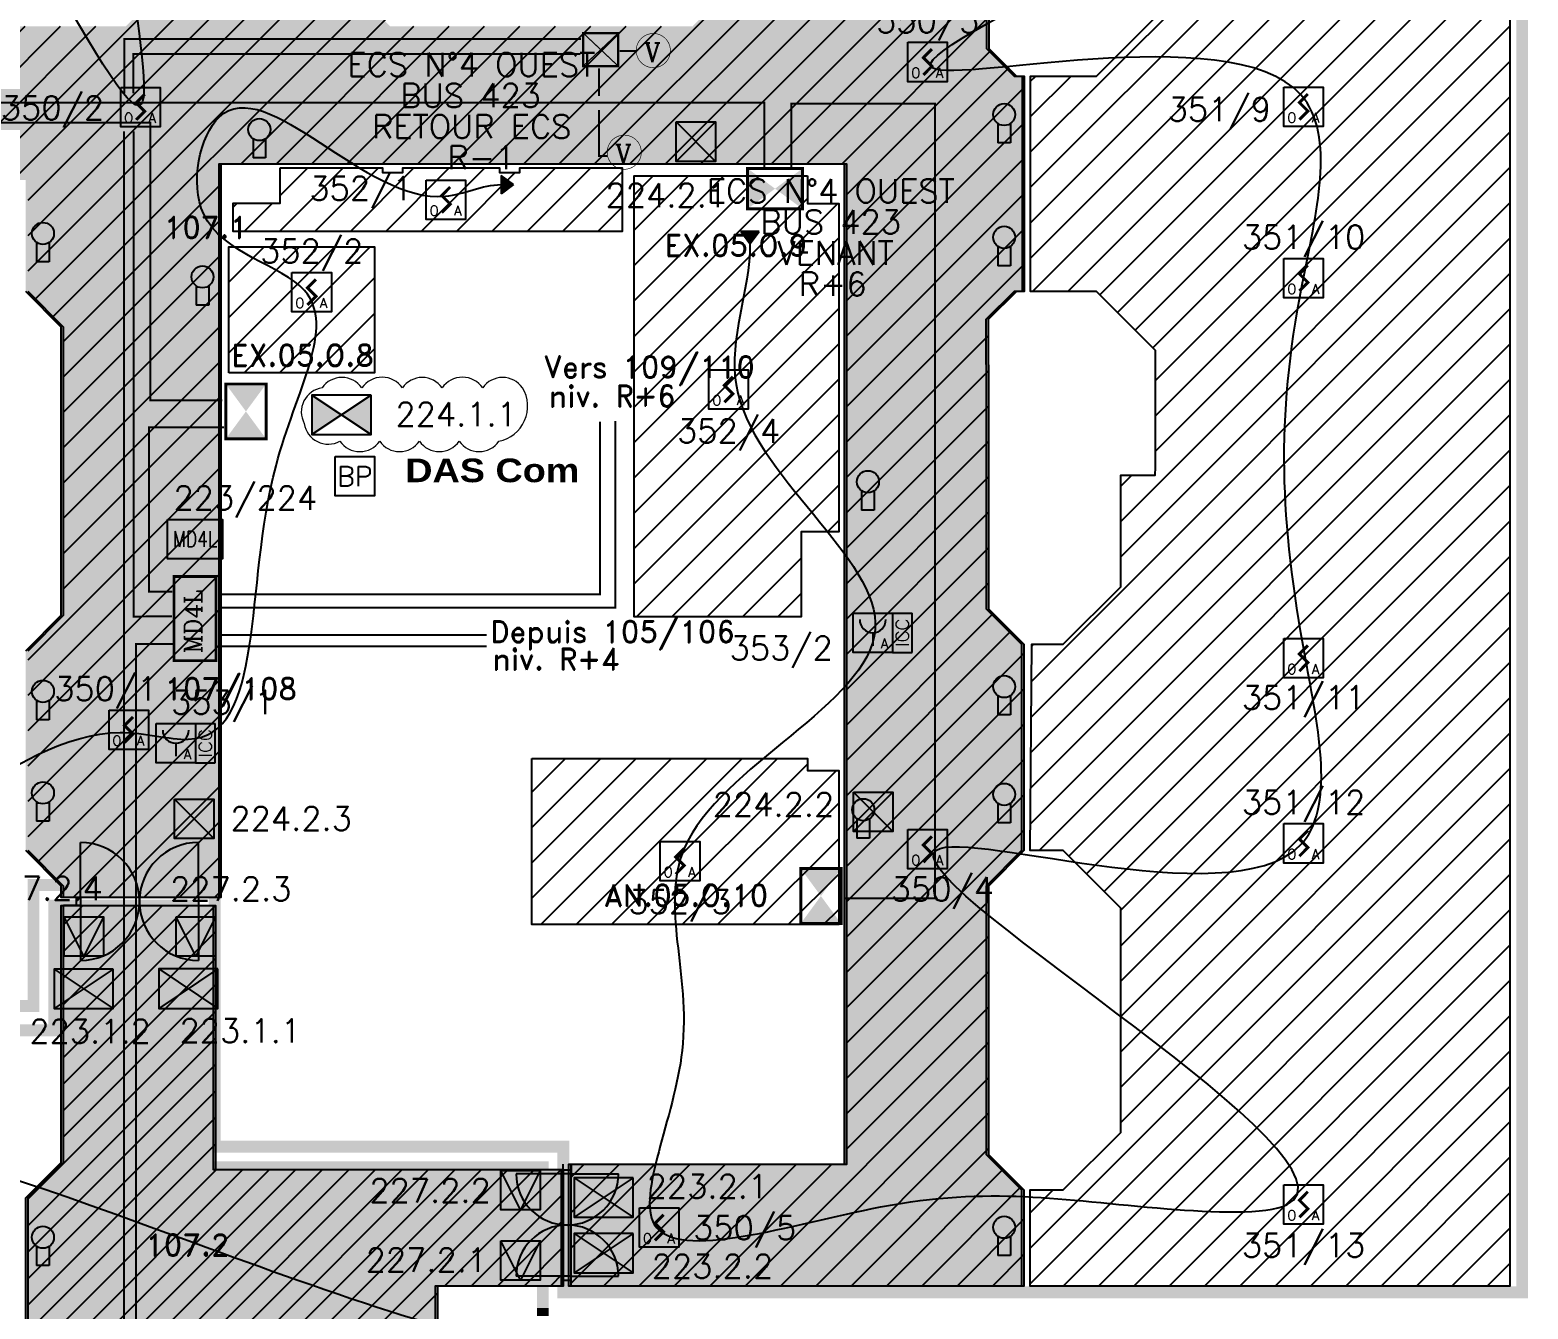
# Model space of a CAD drawing. Header units: millimetres. Extents: x 122.9 to 199.4, y 0.7 to 81.4.
# Drawn here: x 142.69 to 161.72, y 53.14 to 69.39 of the extents above; entities that cross this region are included whole.
import ezdxf
from ezdxf.enums import TextEntityAlignment as Align

# ---------------------------------------------------------------- set-up
doc = ezdxf.new("R2010")
doc.units = ezdxf.units.MM
doc.linetypes.add('CACHE2', pattern=[4.7625, 3.175, -1.5875])
doc.linetypes.add('SLD', pattern=[0])
for name, color, linetype in [('ATEIS MISE EN SECURITE', 7, 'Continuous'), ('ATEIS ZONES MES', 7, 'Continuous'), ('JCC-ADRESSAGE', 6, 'Continuous'), ('JCC-ALARME GENERALE SELECTIVE', 3, 'Continuous'), ('JCC-BOUTON POUSSOIR REARMEMENT CCF', 3, 'Continuous'), ('JCC-CCF', 6, 'Continuous'), ('JCC-COMMUN', 2, 'Continuous'), ('JCC-DECLENCHEUR MANUEL AVEC ISOLATEUR', 5, 'Continuous'), ('JCC-ELEMENT DEPORTE_4 L DAS', 1, 'Continuous'), ('JCC-FILERIE SDI', 6, 'Continuous'), ('JCC-INDICATEUR ACTION', 1, 'Continuous'), ('JCC-LOCAUX', 4, 'Continuous'), ('JCC-OPTIQUE_A', 1, 'Continuous'), ('JCC-UAE-SDI', 7, 'Continuous'), ('JCC-VENTOUSE_PCF', 1, 'Continuous'), ('JCC-ZONING ZDA-ZDM', 5, 'Continuous'), ('PORTES', 8, 'Continuous')]:
    doc.layers.add(name, color=color, linetype=linetype)
doc.layers.add('JCC-MD4L', color=1, linetype='Continuous', lineweight=0)
doc.styles.add('ARIAL', font='')
doc.styles.add('HELVL', font='ROMAND.SHX')
doc.styles.add('LOCAUX', font='romans.shx', dxfattribs={"width": 0.75})
doc.styles.add('ROMANC', font='romanc')
doc.styles.get("Standard").update_dxf_attribs({"font": 'romans.shx'})
doc.styles.add('TEXTE', font='romans.shx')
doc.styles.get('ARIAL').set_extended_font_data('Arial Black')
pattern_1 = [(45, (130.7682, 5.9324), (-0.2245064, 0.2245064), [])]
pattern_2 = [(0, (186.90556, 5.93238), (0.079375, 0.15875), [0, -0.15875])]

# ---------------------------------------------------------------- blocks, each defined once
blk = doc.blocks.new('optique_a')
at = {"layer": 'JCC-OPTIQUE_A', "color": 0}
blk.add_lwpolyline([(-2.5, 2.5), (2.5, 2.5), (2.5, -2.5), (-2.5, -2.5)], close=True, dxfattribs=at)
at = {"layer": 'JCC-OPTIQUE_A', "color": 0, "const_width": 0.385}
blk.add_lwpolyline([(0.54, 1.63), (-0.54, 0.54), (0.54, -0.54), (-0.54, -1.63)], dxfattribs=at)
at = {"layer": 'JCC-ADRESSAGE', "style": 'TEXTE'}
blk.add_attdef('ADRESSE', text='', height=3, dxfattribs=at).set_placement((0, 5), align=Align.MIDDLE)
at = {"layer": 'JCC-LOCAUX', "style": 'LOCAUX', "width": 0.85, "flags": 8}
for p in [(0, 13.75), (0, 11.25), (0, 8.75)]:
    blk.add_attdef('PIECE', text='', height=1.75, dxfattribs=at).set_placement(p, align=Align.MIDDLE)
at = {"layer": 'JCC-OPTIQUE_A', "color": 0}
for s, p in [('O', (-1.5, -2)), ('A', (1.5, -2))]:
    blk.add_text(s, height=1.25, dxfattribs=at).set_placement(p, align=Align.CENTER)
blk = doc.blocks.new('alarme générale selective')
at = {"layer": 'JCC-ALARME GENERALE SELECTIVE', "color": 0}
for p, q in [((2.5, -2.5), (-2.5, 2.5)), ((-2.5, -2.5), (2.5, 2.5))]:
    blk.add_line(p, q, dxfattribs=at)
blk.add_lwpolyline([(-2.5, 2.5), (2.5, 2.5), (2.5, -2.5), (-2.5, -2.5)], close=True, dxfattribs=at)
at = {"layer": 'JCC-ADRESSAGE', "style": 'TEXTE'}
blk.add_attdef('ADRESSE', text='', height=3, dxfattribs=at).set_placement((0, 5), align=Align.MIDDLE)
at = {"layer": 'JCC-LOCAUX', "style": 'LOCAUX', "width": 0.85, "flags": 8}
for p in [(0, 13.75), (0, 11.25), (0, 8.75)]:
    blk.add_attdef('PIECE', text='', height=1.75, dxfattribs=at).set_placement(p, align=Align.MIDDLE)
blk = doc.blocks.new('clapet coupe feu_Réarm élect')
at = {"layer": 'JCC-CCF'}
h = blk.add_hatch(color=0, dxfattribs=at)
h.paths.add_polyline_path([(-3.76, 2.5), (-3.76, -2.5), (0, 0)])
h.paths.add_polyline_path([(3.76, 2.5), (0, 0), (3.76, -2.5)])
at = {"layer": 'JCC-CCF', "color": 0}
for p, q in [((3.76, 2.5), (-3.76, -2.5)), ((-3.76, 2.5), (3.76, -2.5))]:
    blk.add_line(p, q, dxfattribs=at)
blk.add_lwpolyline([(3.76, 2.5), (-3.76, 2.5), (-3.76, -2.5), (3.76, -2.5)], close=True, dxfattribs=at)
at = {"layer": 'JCC-ADRESSAGE', "style": 'TEXTE'}
blk.add_attdef('ADRESSE', text='', height=3, dxfattribs=at).set_placement((0, 5), align=Align.MIDDLE)
at = {"layer": 'JCC-LOCAUX', "style": 'LOCAUX', "width": 0.85, "flags": 8}
for p in [(0, 13.75), (0, 11.25), (0, 8.75)]:
    blk.add_attdef('PIECE', text='', height=1.75, dxfattribs=at).set_placement(p, align=Align.MIDDLE)
blk = doc.blocks.new('ventouse PCF')
at = {"layer": 'JCC-VENTOUSE_PCF'}
blk.add_hatch(color=0, dxfattribs=at).paths.add_polyline_path([(0, -2.5), (2.5, 2.5), (-2.5, 2.5)])
at = {"layer": 'JCC-VENTOUSE_PCF', "color": 0}
for p, q in [((0, -2.5), (-2.5, 2.5)), ((2.5, 2.5), (0, -2.5))]:
    blk.add_line(p, q, dxfattribs=at)
blk.add_lwpolyline([(-2.5, 2.5), (2.5, 2.5), (2.5, -2.5), (-2.5, -2.5)], close=True, dxfattribs=at)
at = {"layer": 'JCC-ADRESSAGE', "style": 'TEXTE'}
blk.add_attdef('ADRESSE', text='', height=3, dxfattribs=at).set_placement((0, 5), align=Align.MIDDLE)
at = {"layer": 'JCC-LOCAUX', "style": 'LOCAUX', "width": 0.85, "flags": 8}
for p in [(0, 13.75), (0, 11.25), (0, 8.75)]:
    blk.add_attdef('PIECE', text='', height=1.75, dxfattribs=at).set_placement(p, align=Align.MIDDLE)
blk = doc.blocks.new('déclencheur manuel avec isolateur')
at = {"layer": 'JCC-DECLENCHEUR MANUEL AVEC ISOLATEUR', "color": 0}
for p, q in [((2.5, 2.5), (5.02, 2.5)), ((5.02, -2.5), (5.02, 2.5)), ((0, 0), (0, -1.66)), ((2.5, -2.5), (5.02, -2.5))]:
    blk.add_line(p, q, dxfattribs=at)
blk.add_lwpolyline([(-2.5, 2.5), (2.5, 2.5), (2.5, -2.5), (-2.5, -2.5)], close=True, dxfattribs=at)
blk.add_arc((0, 1.66), 1.66, 180, 0, dxfattribs=at)
at = {"layer": 'JCC-ADRESSAGE', "style": 'TEXTE'}
blk.add_attdef('ADRESSE', text='', height=3, dxfattribs=at).set_placement((0, 5), align=Align.MIDDLE)
at = {"layer": 'JCC-DECLENCHEUR MANUEL AVEC ISOLATEUR', "color": 0}
blk.add_text('ICC', height=1.668, rotation=90, dxfattribs=at).set_placement((3.76, 0), align=Align.MIDDLE_CENTER)
blk.add_text('A', height=1.25, dxfattribs=at).set_placement((1.5, -2), align=Align.CENTER)
at = {"layer": 'JCC-LOCAUX', "style": 'LOCAUX', "width": 0.85, "flags": 8}
for p in [(0, 13.75), (0, 11.25), (0, 8.75)]:
    blk.add_attdef('PIECE', text='', height=1.75, dxfattribs=at).set_placement(p, align=Align.MIDDLE)
blk = doc.blocks.new('indicateur action')
at = {"layer": 'JCC-INDICATEUR ACTION'}
blk.add_hatch(color=0, dxfattribs=at).paths.add_polyline_path([(0.8, -0.05, -0.315344), (-0.8, -0.05), (-0.8, -2.5), (0.8, -2.5)])
at = {"layer": 'JCC-INDICATEUR ACTION', "color": 0}
for p, q in [((-0.8, -0.05), (-0.8, -2.5)), ((0.8, -0.05), (0.8, -2.5)), ((0.8, -2.5), (-0.8, -2.5))]:
    blk.add_line(p, q, dxfattribs=at)
blk.add_circle((0, 1.1), 1.4, dxfattribs=at)
at = {"layer": 'JCC-ADRESSAGE', "style": 'TEXTE'}
blk.add_attdef('ADRESSE', text='', height=3, dxfattribs=at).set_placement((0, 5), align=Align.MIDDLE)
at = {"layer": 'JCC-LOCAUX', "lineweight": 0, "style": 'LOCAUX', "width": 0.75, "flags": 8}
for p in [(0, 13.75), (0, 11.25), (0, 8.75)]:
    blk.add_attdef('PIECE', text='', height=1.75, dxfattribs=at).set_placement(p, align=Align.MIDDLE)
blk = doc.blocks.new('MD4L')
at = {"layer": 'JCC-ELEMENT DEPORTE_4 L DAS', "color": 0}
blk.add_lwpolyline([(-3.5, 2.5), (3.5, 2.5), (3.5, -2.5), (-3.5, -2.5)], close=True, dxfattribs=at)
at = {"layer": 'JCC-ADRESSAGE', "style": 'TEXTE'}
blk.add_attdef('ADRESSE', text='', height=3, dxfattribs=at).set_placement((0, 5), align=Align.MIDDLE)
at = {"layer": 'JCC-ELEMENT DEPORTE_4 L DAS', "color": 0, "width": 0.8}
blk.add_text('MD4L', height=2, dxfattribs=at).set_placement((0, 0), align=Align.MIDDLE_CENTER)
blk = doc.blocks.new('commun')
at = {"layer": 'JCC-COMMUN', "color": 0}
blk.add_lwpolyline([(-2.5, 2.5), (2.5, 2.5), (2.5, -2.5), (-2.5, -2.5)], close=True, dxfattribs=at)
at = {"layer": 'JCC-ADRESSAGE', "style": 'TEXTE'}
blk.add_attdef('ADRESSE', text='', height=3, dxfattribs=at).set_placement((0, 5), align=Align.MIDDLE)
at = {"layer": 'JCC-COMMUN', "color": 0, "style": 'TEXTE'}
blk.add_attdef('GENRE', text='', height=2.5, dxfattribs=at).set_placement((0, 0), align=Align.MIDDLE)
at = {"layer": 'JCC-LOCAUX', "style": 'LOCAUX', "width": 0.85, "flags": 8}
for p in [(0, 13.75), (0, 11.25), (0, 8.75)]:
    blk.add_attdef('PIECE', text='', height=1.75, dxfattribs=at).set_placement(p, align=Align.MIDDLE)
blk = doc.blocks.new("VOLETS D'EXTRACTION DE DESENFUMAGE")
at = {"color": 1, "linetype": 'SLD', "const_width": 0.373}
blk.add_lwpolyline([(0, 5.12), (0, 0), (6.97, 0), (6.97, 5.12)], close=True, dxfattribs=at)
at = {"color": 1, "linetype": 'SLD'}
blk.add_solid([(0, 5.12), (0, 0), (6.97, 0), (6.97, 5.12)], dxfattribs=at)
blk = doc.blocks.new("VOLETS D'AMENEE D'AIR DESENFUMAGE")
at = {"color": 3, "linetype": 'SLD', "const_width": 0.373}
blk.add_lwpolyline([(0, 5.12), (0, 0), (6.97, 0), (6.97, 5.12)], close=True, dxfattribs=at)
at = {"color": 3, "linetype": 'SLD'}
blk.add_solid([(0, 5.12), (0, 0), (6.97, 0), (6.97, 5.12)], dxfattribs=at)
blk = doc.blocks.new('A$C20DD5AA8')
at = {"color": 4, "linetype": 'Continuous', "const_width": 0.364}
blk.add_lwpolyline([(0.18, 5.52), (0.18, 0.18), (10.88, 0.18), (10.88, 5.52)], close=True, dxfattribs=at)
at = {"linetype": 'Continuous', "style": 'ROMANC'}
blk.add_text('MD4L', height=2.183, dxfattribs=at).set_placement((1.13, 2))
blk = doc.blocks.new('VENTOUSE ELECTROMANETIQUE A RUPTURE')
at = {"color": 4, "linetype": 'Continuous', "const_width": 0.00535}
blk.add_lwpolyline([(-0.142, 0, 1), (0.142, 0, 1)], format="xyb", close=True, dxfattribs=at)
at = {"color": 1, "linetype": 'SLD', "style": 'ROMANC'}
blk.add_text('V', height=0.16, dxfattribs=at).set_placement((-0.077, -0.096))
blk = doc.blocks.new('BOITE DE RACCORDEMENT PCF')
at = {"color": 3, "linetype": 'Continuous', "const_width": 0.02}
blk.add_lwpolyline([(0, 0.275), (0, 0), (0.292, 0), (0.292, 0.275)], close=True, dxfattribs=at)
at = {"color": 3, "linetype": 'Continuous', "const_width": 0.01}
for points in [[(0.292, 0), (0, 0.275)], [(0.292, 0.275), (0, 0)]]:
    blk.add_lwpolyline(points, dxfattribs=at)

msp = doc.modelspace()

# ---------------------------------------------------------------- hatches: boundary and pattern name
at = {"layer": 'ATEIS ZONES MES'}
h = msp.add_hatch(dxfattribs=at)
h.set_pattern_fill('DOTS', color=5, scale=0.1, style=0)
h.set_pattern_definition(pattern_2)
edge = h.paths.add_edge_path()
edge.add_line((155.276, 72.416), (155.276, 71.082))
edge.add_line((155.276, 71.082), (155.245, 71.082))
edge.add_line((155.245, 71.082), (154.845, 70.682))
edge.add_line((154.845, 70.682), (154.845, 70.213))
edge.add_line((154.845, 70.213), (154.845, 69.152))
edge.add_line((154.845, 69.152), (155.197, 68.8))
edge.add_line((155.197, 68.8), (155.295, 68.8))
edge.add_line((155.295, 68.8), (155.295, 66.065))
edge.add_line((155.295, 66.065), (155.197, 66.065))
edge.add_line((155.197, 66.065), (154.834, 65.707))
edge.add_line((154.834, 65.707), (154.839, 64.563))
edge.add_line((154.839, 64.563), (154.839, 62.033))
edge.add_line((154.839, 62.033), (155.289, 61.583))
edge.add_line((155.289, 61.583), (155.289, 58.963))
edge.add_line((155.289, 58.963), (154.839, 58.513))
edge.add_line((154.839, 58.513), (154.839, 55.102))
edge.add_line((154.839, 55.102), (155.289, 54.652))
edge.add_line((155.289, 54.652), (155.289, 53.432))
edge.add_line((155.289, 53.432), (149.539, 53.432))
edge.add_line((149.539, 53.432), (149.539, 54.982))
edge.add_line((149.539, 54.982), (153.039, 54.982))
edge.add_line((153.039, 54.982), (153.04, 57.7))
edge.add_line((153.04, 57.7), (153.039, 60.395))
edge.add_line((153.039, 60.395), (153.04, 67.682))
edge.add_line((153.04, 67.682), (145.09, 67.682))
edge.add_line((145.09, 67.682), (145.09, 60.582))
edge.add_line((145.09, 60.582), (145.09, 58.367))
edge.add_line((145.09, 58.367), (144.804, 58.367))
edge.add_line((144.804, 58.367), (143.172, 58.367))
edge.add_line((143.172, 58.367), (143.14, 58.367))
edge.add_line((143.14, 58.367), (143.09, 58.367))
edge.add_line((143.09, 58.367), (143.09, 58.513))
edge.add_line((143.09, 58.513), (142.64, 58.962))
edge.add_line((142.64, 58.962), (142.64, 61.502))
edge.add_line((142.64, 61.502), (143.09, 61.952))
edge.add_line((143.09, 61.952), (143.09, 65.613))
edge.add_line((143.09, 65.613), (142.64, 66.063))
edge.add_line((142.64, 66.063), (142.64, 67.482))
edge.add_line((142.64, 67.482), (139.24, 67.482))
edge.add_line((139.24, 67.482), (139.24, 67.532))
edge.add_line((139.24, 67.532), (139.09, 67.532))
edge.add_line((139.09, 67.532), (139.09, 69.182))
edge.add_line((139.09, 69.182), (139.24, 69.182))
edge.add_line((139.24, 69.182), (139.24, 69.432))
edge.add_line((139.24, 69.432), (140.341, 69.432))
edge.add_line((140.341, 69.432), (140.606, 69.698))
edge.add_line((140.606, 69.698), (140.606, 69.869))
edge.add_line((140.606, 69.869), (141.94, 69.869))
edge.add_line((141.94, 69.869), (141.94, 69.832))
edge.add_line((141.94, 69.832), (142.34, 69.432))
edge.add_line((142.34, 69.432), (143.911, 69.432))
edge.add_line((143.911, 69.432), (144.176, 69.698))
edge.add_line((144.176, 69.698), (144.176, 69.868))
edge.add_line((144.176, 69.868), (147.003, 69.868))
edge.add_line((147.003, 69.868), (147.003, 69.698))
edge.add_line((147.003, 69.698), (147.268, 69.432))
edge.add_line((147.268, 69.432), (151.111, 69.432))
edge.add_line((151.111, 69.432), (151.376, 69.698))
edge.add_line((151.376, 69.698), (151.376, 69.868))
edge.add_line((151.376, 69.868), (152.89, 69.868))
edge.add_line((152.89, 69.868), (152.89, 73.782))
edge.add_line((152.89, 73.782), (152.94, 73.782))
edge.add_line((152.94, 73.782), (152.94, 73.932))
edge.add_line((152.94, 73.932), (154.59, 73.932))
edge.add_line((154.59, 73.932), (154.59, 73.782))
edge.add_line((154.59, 73.782), (154.84, 73.782))
edge.add_line((154.84, 73.782), (154.84, 72.681))
edge.add_line((154.84, 72.681), (155.105, 72.416))
edge.add_line((155.105, 72.416), (155.276, 72.416))
h = msp.add_hatch(dxfattribs=at)
h.set_pattern_fill('DOTS', color=5, scale=0.1, style=0)
h.set_pattern_definition(pattern_2)
h.paths.add_polyline_path([(145.84, 48.317), (145.84, 31.483), (147.84, 31.483), (147.84, 32.702), (147.39, 33.152), (147.39, 36.913), (147.84, 37.363), (147.84, 39.903), (147.39, 40.352), (147.39, 44.113), (147.84, 44.563), (147.84, 47.103), (147.39, 47.553), (147.39, 51.313), (147.84, 51.763), (147.84, 53.432), (149.44, 53.432), (149.44, 54.912), (145.02, 54.912), (145.02, 58.267), (143.09, 58.267), (143.09, 55.002), (142.64, 54.552), (142.64, 52.932), (137.91, 52.932), (137.91, 53.057), (136.115, 53.057), (136.115, 51.713), (136.565, 51.263), (136.565, 47.552), (136.115, 47.103), (136.115, 44.563), (136.565, 44.113), (136.565, 40.353), (136.115, 39.903), (136.115, 37.363), (136.565, 36.913), (136.565, 33.153), (136.115, 32.703), (136.115, 31.483), (136.4, 31.483), (136.4, 30.863), (138.14, 30.863), (138.14, 31.732), (139.239, 31.732), (139.239, 33.333), (138.14, 33.333), (138.14, 51.052), (139.3, 51.052), (139.3, 50.452), (138.24, 50.452), (138.24, 48.317)])
at = {"layer": 'JCC-FILERIE SDI'}
for points in [[(148.677, 67.539), (148.677, 67.303), (148.833, 67.421)], [(151.957, 66.826), (151.721, 66.826), (151.839, 66.67)]]:
    msp.add_hatch(color=4, dxfattribs=at).paths.add_polyline_path(points)
at = {"layer": 'JCC-ZONING ZDA-ZDM'}
h = msp.add_hatch(dxfattribs=at)
h.set_pattern_fill('ANSI31', color=256, scale=0.1, style=0)
h.set_pattern_definition(pattern_1)
edge = h.paths.add_edge_path()
edge.add_line((155.384, 71.082), (155.384, 72.416))
edge.add_line((155.384, 72.416), (156.834, 72.416))
edge.add_line((156.834, 72.416), (156.888, 72.416))
edge.add_line((156.888, 72.416), (157.616, 73.143))
edge.add_line((157.616, 73.143), (157.637, 73.165))
edge.add_line((157.637, 73.165), (157.637, 74.532))
edge.add_line((157.637, 74.532), (161.493, 74.532))
edge.add_line((161.493, 74.532), (161.493, 53.432))
edge.add_line((161.493, 53.432), (155.398, 53.432))
edge.add_line((155.398, 53.432), (155.398, 54.652))
edge.add_line((155.398, 54.652), (155.818, 54.652))
edge.add_line((155.818, 54.652), (156.548, 55.382))
edge.add_line((156.548, 55.382), (156.548, 58.233))
edge.add_line((156.548, 58.233), (155.818, 58.963))
edge.add_line((155.818, 58.963), (155.398, 58.963))
edge.add_line((155.398, 58.963), (155.418, 61.583))
edge.add_line((155.418, 61.583), (155.818, 61.583))
edge.add_line((155.818, 61.583), (156.548, 62.313))
edge.add_line((156.548, 62.313), (156.548, 63.733))
edge.add_line((156.548, 63.733), (156.988, 63.733))
edge.add_line((156.988, 63.733), (156.991, 63.833))
edge.add_line((156.991, 63.833), (156.991, 65.316))
edge.add_line((156.991, 65.316), (156.242, 66.065))
edge.add_line((156.242, 66.065), (155.404, 66.065))
edge.add_line((155.404, 66.065), (155.404, 68.8))
edge.add_line((155.404, 68.8), (156.242, 68.8))
edge.add_line((156.242, 68.8), (156.991, 69.549))
edge.add_line((156.991, 69.549), (156.991, 70.982))
edge.add_line((156.991, 70.982), (156.991, 71.082))
edge.add_line((156.991, 71.082), (155.392, 71.082))
h = msp.add_hatch(dxfattribs=at)
h.set_pattern_fill('ANSI31', color=6, scale=0.1, style=0)
h.set_pattern_definition(pattern_1)
edge = h.paths.add_edge_path()
edge.add_line((155.304, 72.416), (155.304, 71.082))
edge.add_line((155.304, 71.082), (155.274, 71.082))
edge.add_line((155.274, 71.082), (154.874, 70.682))
edge.add_line((154.874, 70.682), (154.874, 70.213))
edge.add_line((154.874, 70.213), (154.874, 69.152))
edge.add_line((154.874, 69.152), (155.226, 68.8))
edge.add_line((155.226, 68.8), (155.324, 68.8))
edge.add_line((155.324, 68.8), (155.324, 66.065))
edge.add_line((155.324, 66.065), (155.226, 66.065))
edge.add_line((155.226, 66.065), (154.863, 65.707))
edge.add_line((154.863, 65.707), (154.868, 64.563))
edge.add_line((154.868, 64.563), (154.868, 62.033))
edge.add_line((154.868, 62.033), (155.318, 61.583))
edge.add_line((155.318, 61.583), (155.318, 58.963))
edge.add_line((155.318, 58.963), (154.868, 58.513))
edge.add_line((154.868, 58.513), (154.868, 55.102))
edge.add_line((154.868, 55.102), (155.318, 54.652))
edge.add_line((155.318, 54.652), (155.318, 53.432))
edge.add_line((155.318, 53.432), (149.568, 53.432))
edge.add_line((149.568, 53.432), (149.568, 54.982))
edge.add_line((149.568, 54.982), (153.068, 54.982))
edge.add_line((153.068, 54.982), (153.068, 57.7))
edge.add_line((153.068, 57.7), (153.068, 60.395))
edge.add_line((153.068, 60.395), (153.068, 67.682))
edge.add_line((153.068, 67.682), (145.118, 67.682))
edge.add_line((145.118, 67.682), (145.118, 60.582))
edge.add_line((145.118, 60.582), (145.118, 58.367))
edge.add_line((145.118, 58.367), (144.833, 58.367))
edge.add_line((144.833, 58.367), (143.201, 58.367))
edge.add_line((143.201, 58.367), (143.168, 58.367))
edge.add_line((143.168, 58.367), (143.118, 58.367))
edge.add_line((143.118, 58.367), (143.118, 58.513))
edge.add_line((143.118, 58.513), (142.668, 58.962))
edge.add_line((142.668, 58.962), (142.669, 61.502))
edge.add_line((142.669, 61.502), (143.118, 61.952))
edge.add_line((143.118, 61.952), (143.118, 65.613))
edge.add_line((143.118, 65.613), (142.668, 66.063))
edge.add_line((142.668, 66.063), (142.668, 67.482))
edge.add_line((142.668, 67.482), (139.268, 67.482))
edge.add_line((139.268, 67.482), (139.268, 67.532))
edge.add_line((139.268, 67.532), (139.118, 67.532))
edge.add_line((139.118, 67.532), (139.118, 69.182))
edge.add_line((139.118, 69.182), (139.268, 69.182))
edge.add_line((139.268, 69.182), (139.268, 69.432))
edge.add_line((139.268, 69.432), (140.369, 69.432))
edge.add_line((140.369, 69.432), (140.635, 69.698))
edge.add_line((140.635, 69.698), (140.635, 69.869))
edge.add_line((140.635, 69.869), (141.968, 69.869))
edge.add_line((141.968, 69.869), (141.968, 69.832))
edge.add_line((141.968, 69.832), (142.368, 69.432))
edge.add_line((142.368, 69.432), (143.94, 69.432))
edge.add_line((143.94, 69.432), (144.205, 69.698))
edge.add_line((144.205, 69.698), (144.205, 69.868))
edge.add_line((144.205, 69.868), (147.032, 69.868))
edge.add_line((147.032, 69.868), (147.032, 69.698))
edge.add_line((147.032, 69.698), (147.297, 69.432))
edge.add_line((147.297, 69.432), (151.139, 69.432))
edge.add_line((151.139, 69.432), (151.405, 69.698))
edge.add_line((151.405, 69.698), (151.405, 69.868))
edge.add_line((151.405, 69.868), (152.918, 69.868))
edge.add_line((152.918, 69.868), (152.918, 73.782))
edge.add_line((152.918, 73.782), (152.968, 73.782))
edge.add_line((152.968, 73.782), (152.968, 73.932))
edge.add_line((152.968, 73.932), (154.618, 73.932))
edge.add_line((154.618, 73.932), (154.618, 73.782))
edge.add_line((154.618, 73.782), (154.868, 73.782))
edge.add_line((154.868, 73.782), (154.868, 72.681))
edge.add_line((154.868, 72.681), (155.134, 72.416))
edge.add_line((155.134, 72.416), (155.304, 72.416))
h = msp.add_hatch(dxfattribs=at)
h.set_pattern_fill('ANSI31', color=1, scale=0.1, style=0)
h.set_pattern_definition(pattern_1)
h.paths.add_polyline_path([(145.868, 67.632), (145.868, 67.182), (145.268, 67.182), (145.268, 66.832), (150.218, 66.832), (150.218, 67.632), (148.911, 67.632), (148.911, 67.572), (148.663, 67.571), (148.663, 67.632), (147.423, 67.632), (147.423, 67.571), (147.175, 67.571), (147.175, 67.632)])
h = msp.add_hatch(dxfattribs=at)
h.set_pattern_fill('ANSI31', color=1, scale=0.1, style=0)
h.set_pattern_definition(pattern_1)
h.paths.add_polyline_path([(152.568, 67.532), (152.568, 67.182), (152.968, 67.182), (152.968, 63.012), (152.489, 63.012), (152.488, 61.932), (150.368, 61.932), (150.368, 67.532)])
h = msp.add_hatch(dxfattribs=at)
h.set_pattern_fill('ANSI31', color=1, scale=0.1, style=0)
h.set_pattern_definition([(45, (130.7681, 5.9324), (-0.2245064, 0.2245064), [])])
edge = h.paths.add_edge_path()
edge.add_line((145.218, 65.032), (145.218, 66.632))
edge.add_line((145.218, 66.632), (147.068, 66.632))
edge.add_line((147.068, 66.632), (147.068, 65.032))
edge.add_line((147.068, 65.032), (145.218, 65.032))
h = msp.add_hatch(dxfattribs=at)
h.set_pattern_fill('ANSI31', color=1, scale=0.1, style=0)
h.set_pattern_definition(pattern_1)
h.paths.add_polyline_path([(149.068, 60.132), (152.568, 60.132), (152.568, 59.982), (152.968, 59.982), (152.968, 58.022), (149.068, 58.022)])
h = msp.add_hatch(dxfattribs=at)
h.set_pattern_fill('ANSI31', color=56, scale=0.075, style=0)
h.set_pattern_definition([(45, (130.76821, 5.93238), (-0.1683798, 0.1683798), [])])
h.paths.add_polyline_path([(145.868, 48.317), (145.868, 31.483), (147.868, 31.483), (147.868, 32.702), (147.418, 33.152), (147.418, 36.913), (147.868, 37.363), (147.868, 39.903), (147.418, 40.352), (147.418, 44.113), (147.868, 44.563), (147.868, 47.103), (147.418, 47.553), (147.418, 51.313), (147.868, 51.763), (147.868, 53.432), (149.468, 53.432), (149.468, 54.912), (145.048, 54.912), (145.048, 58.267), (143.118, 58.267), (143.118, 55.002), (142.668, 54.552), (142.668, 52.932), (137.938, 52.932), (137.938, 53.057), (136.143, 53.057), (136.143, 51.713), (136.593, 51.263), (136.593, 47.552), (136.143, 47.103), (136.143, 44.563), (136.593, 44.113), (136.593, 40.353), (136.143, 39.903), (136.143, 37.363), (136.593, 36.913), (136.593, 33.153), (136.143, 32.703), (136.143, 31.483), (136.428, 31.483), (136.428, 30.863), (138.168, 30.863), (138.168, 31.732), (139.268, 31.732), (139.268, 33.333), (138.168, 33.333), (138.168, 51.052), (139.328, 51.052), (139.328, 50.452), (138.268, 50.452), (138.268, 48.317)])

# ---------------------------------------------------------------- linework, layer by layer
at = {"layer": 'ATEIS MISE EN SECURITE', "color": 6, "const_width": 0.025}
for points in [[(143.891, 68.579), (143.891, 69.27), (149.692, 69.27)], [(144.005, 68.579), (144.005, 69.081), (149.683, 69.081)], [(150.184, 69.12), (150.395, 69.12)], [(149.923, 68.897), (149.923, 68.548)], [(149.923, 68.371), (149.923, 67.786), (150.026, 67.786)], [(140.092, 52.414), (140.092, 51.808), (143.887, 51.808), (143.887, 68.1)], [(144.011, 68.1), (144.011, 61.935), (144.498, 61.939)]]:
    msp.add_lwpolyline(points, dxfattribs=at)
at = {"layer": 'ATEIS MISE EN SECURITE', "color": 3, "const_width": 0.025}
for points in [[(139.671, 68.464), (152.022, 68.464), (152.022, 67.631)], [(152.366, 67.62), (152.366, 68.449), (154.188, 68.449), (154.188, 58.356), (153.038, 58.356)], [(145.135, 64.682), (144.221, 64.682), (144.221, 68.21), (139.66, 68.21)], [(144.5, 62.252), (144.204, 62.252), (144.204, 64.337), (145.156, 64.337)], [(144.518, 61.585), (144.039, 61.585), (144.039, 50.551), (145.59, 50.551), (145.59, 49.708)]]:
    msp.add_lwpolyline(points, dxfattribs=at)
at = {"layer": 'ATEIS MISE EN SECURITE', "color": 1, "linetype": 'CACHE2', "ltscale": 0.1, "const_width": 0.025}
for points in [[(145.087, 62.049), (150.13, 62.049), (150.13, 64.421)], [(145.105, 61.556), (148.492, 61.556)]]:
    msp.add_lwpolyline(points, dxfattribs=at)
at = {"layer": 'ATEIS MISE EN SECURITE', "color": 4, "linetype": 'CACHE2', "ltscale": 0.1, "const_width": 0.025}
for points in [[(145.087, 62.216), (149.935, 62.216), (149.935, 64.412)], [(145.105, 61.7), (148.492, 61.7)]]:
    msp.add_lwpolyline(points, dxfattribs=at)
at = {"layer": 'ATEIS ZONES MES', "color": 5}
for points in [[(154.845, 70.213), (154.845, 69.152), (155.197, 68.8), (155.295, 68.8), (155.295, 66.065), (155.197, 66.065), (154.834, 65.707), (154.839, 64.563), (154.839, 62.033), (155.289, 61.583), (155.289, 58.963), (154.839, 58.513), (154.839, 55.102), (155.289, 54.652), (155.289, 53.432), (149.539, 53.432), (149.539, 54.982), (153.039, 54.982), (153.04, 57.7), (153.039, 60.395), (153.04, 67.682), (145.09, 67.682), (145.09, 67.682), (145.09, 60.582), (145.09, 58.367), (144.804, 58.367), (143.172, 58.367), (143.14, 58.367), (143.09, 58.367), (143.09, 58.513), (142.64, 58.962)], [(142.64, 61.502), (143.09, 61.952), (143.09, 65.613), (142.64, 66.063)], [(142.64, 52.932), (142.64, 54.552), (143.09, 55.002), (143.09, 58.267), (145.02, 58.267), (145.02, 54.912), (149.44, 54.912), (149.44, 53.432), (147.84, 53.432), (147.84, 51.763)]]:
    msp.add_lwpolyline(points, dxfattribs=at)
at = {"layer": 'JCC-CCF', "lineweight": 0}
msp.add_lwpolyline([(148.949, 64.841, 0.520567), (148.444, 64.841, 0.520567), (147.928, 64.841, 0.520567), (147.424, 64.841, 0.520567), (146.908, 64.841, 0.520567), (146.403, 64.841, 0.520567), (146.177, 64.388, 0.520567), (146.63, 64.162, 0.520567), (147.135, 64.162, 0.520567), (147.64, 64.162, 0.520567), (148.145, 64.162, 0.520567), (148.65, 64.162, 0.520567)], format="xyb", close=True, dxfattribs=at)
at = {"layer": 'JCC-FILERIE SDI', "color": 4}
for p, q in [((148.677, 67.539), (148.677, 67.303)), ((148.833, 67.421), (148.677, 67.539)), ((148.677, 67.539), (148.677, 67.303)), ((148.833, 67.421), (148.677, 67.539)), ((148.833, 67.421), (148.677, 67.303)), ((148.833, 67.421), (148.677, 67.303)), ((151.957, 66.826), (151.721, 66.826)), ((151.839, 66.67), (151.721, 66.826)), ((151.957, 66.826), (151.721, 66.826)), ((151.839, 66.67), (151.721, 66.826)), ((151.839, 66.67), (151.957, 66.826)), ((151.839, 66.67), (151.957, 66.826))]:
    msp.add_line(p, q, dxfattribs=at)
at = {"layer": 'JCC-FILERIE SDI', "color": 4, "start_tangent": (0, -1), "end_tangent": (1, 0)}
msp.add_spline([(151.839, 66.67), (151.662, 64.882), (153.429, 61.77), (151.004, 58.99), (150.977, 56.422), (150.624, 54.215), (153.495, 54.436), (157.139, 54.414), (158.663, 54.466), (154.18, 58.939), (158.825, 59.026), (158.896, 61.402), (158.853, 66.152), (158.838, 68.562), (154.135, 68.926), (158.838, 72.112), (155.88, 72.671), (151.372, 73.231), (146.97, 73.222), (144.287, 73.249), (144.105, 68.443), (140.876, 73.177), (140.439, 66.147), (140.527, 61.545), (140.438, 59.007), (143.84, 60.464), (144.701, 60.376), (145.818, 63.851), (146.181, 66.075), (144.9, 67.046), (145.099, 68.282), (147.97, 67.274), (148.677, 67.421)], degree=3, dxfattribs=at)
at = {"layer": 'JCC-FILERIE SDI', "color": 1, "start_tangent": (0, 1), "end_tangent": (0, -1)}
msp.add_spline([(145.728, 32.707), (145.616, 34.011), (150.738, 32.718), (150.819, 37.166), (150.819, 40.027), (150.765, 44.658), (150.819, 47.05), (150.728, 51.772), (147.868, 52.923), (140.731, 54.615), (143.693, 50.396), (143.194, 50.442), (140.484, 51.299), (138.591, 51.677), (132.677, 51.582), (135.161, 50.377), (132.747, 47.398), (132.795, 44.434), (132.724, 39.721), (133.67, 37.168), (133.67, 32.652), (136.012, 32.817), (140.484, 32.675), (139.703, 34.165), (139.632, 35.796), (137.456, 37.995), (140.058, 40.194), (139.822, 44.024), (140.412, 46.539), (137.337, 48.076), (137.679, 50.868), (140.913, 49.983), (142.666, 49.568), (146.942, 50.724), (146.706, 48.856), (146.635, 47.556), (144.103, 46.775), (143.385, 42.849), (146.992, 41.772), (146.73, 38.895), (146.486, 36.387)], degree=3, dxfattribs=at)
at = {"layer": 'JCC-ZONING ZDA-ZDM', "color": 31, "const_width": 0.15}
msp.add_lwpolyline([(149.468, 53.432), (149.468, 55.202), (145.038, 55.202), (145.038, 58.525), (142.738, 58.525), (142.738, 56.988), (137.843, 56.988), (137.843, 67.482), (138.868, 67.482), (138.868, 69.232), (138.168, 69.232), (138.168, 76.432), (152.768, 76.432), (152.768, 74.032), (154.518, 74.032), (154.518, 74.782), (161.648, 74.782), (161.648, 53.352), (149.468, 53.352), (149.468, 53.432)], dxfattribs=at)
at = {"layer": 'JCC-ZONING ZDA-ZDM'}
msp.add_lwpolyline([(161.493, 74.532), (161.493, 53.432), (155.398, 53.432), (155.398, 54.652), (155.818, 54.652), (156.548, 55.382), (156.548, 58.233), (155.818, 58.963), (155.398, 58.963), (155.418, 61.583), (155.818, 61.583), (156.548, 62.313), (156.548, 63.733), (156.988, 63.733), (156.991, 63.833), (156.991, 65.316), (156.242, 66.065), (155.404, 66.065), (155.404, 68.8), (156.242, 68.8), (156.991, 69.549)], dxfattribs=at)
at = {"layer": 'JCC-ZONING ZDA-ZDM', "color": 6}
for points in [[(154.874, 70.213), (154.874, 69.152), (155.226, 68.8), (155.324, 68.8), (155.324, 66.065), (155.226, 66.065), (154.863, 65.707), (154.868, 64.563), (154.868, 62.033), (155.318, 61.583), (155.318, 58.963), (154.868, 58.513), (154.868, 55.102), (155.318, 54.652), (155.318, 53.432), (149.568, 53.432), (149.568, 54.982), (153.068, 54.982), (153.068, 57.7), (153.068, 60.395), (153.068, 67.682), (145.118, 67.682), (145.118, 67.682), (145.118, 60.582), (145.118, 58.367), (144.833, 58.367), (143.201, 58.367), (143.168, 58.367), (143.118, 58.367), (143.118, 58.513), (142.668, 58.962)], [(142.669, 61.502), (143.118, 61.952), (143.118, 65.613), (142.668, 66.063)]]:
    msp.add_lwpolyline(points, dxfattribs=at)
at = {"layer": 'JCC-ZONING ZDA-ZDM', "color": 1}
for points in [[(145.868, 67.632), (145.868, 67.182), (145.268, 67.182), (145.268, 66.832), (150.218, 66.832), (150.218, 67.632), (148.911, 67.632), (148.911, 67.572), (148.663, 67.571), (148.663, 67.632), (147.423, 67.632), (147.423, 67.571), (147.175, 67.571), (147.175, 67.632), (145.868, 67.632)], [(152.568, 67.532), (152.568, 67.182), (152.968, 67.182), (152.968, 63.012), (152.489, 63.012), (152.488, 61.932), (150.368, 61.932), (150.368, 67.532), (152.568, 67.532)], [(145.218, 65.032), (145.218, 66.632), (147.068, 66.632), (147.068, 65.032), (145.218, 65.032)]]:
    msp.add_lwpolyline(points, dxfattribs=at)
msp.add_lwpolyline([(149.068, 60.132), (152.568, 60.132), (152.568, 59.982), (152.968, 59.982), (152.968, 58.022), (149.068, 58.022), (149.068, 60.132)], close=True, dxfattribs=at)
at = {"layer": 'JCC-ZONING ZDA-ZDM', "const_width": 0.15}
for points in [[(149.207, 53.152), (149.207, 54.942), (144.758, 54.942), (144.758, 58.263), (142.999, 58.263), (142.999, 56.679), (137.843, 56.679), (137.843, 53.132), (129.468, 53.132), (129.468, 38.532)], [(149.208, 53.052), (149.207, 53.152)]]:
    msp.add_lwpolyline(points, dxfattribs=at)
at = {"layer": 'JCC-ZONING ZDA-ZDM', "color": 56}
msp.add_lwpolyline([(142.668, 52.932), (142.668, 54.552), (143.118, 55.002), (143.118, 58.267), (145.048, 58.267), (145.048, 54.912), (149.468, 54.912), (149.468, 53.432), (147.868, 53.432), (147.868, 51.763)], dxfattribs=at)
at = {"layer": 'PORTES'}
for p, q in [((143.333, 58.367), (143.333, 59.067)), ((144.833, 58.367), (144.833, 59.067)), ((143.283, 58.267), (143.283, 58.367)), ((143.283, 58.367), (143.333, 58.367)), ((143.333, 58.267), (143.283, 58.267)), ((143.333, 58.367), (143.333, 58.267)), ((143.333, 58.267), (143.333, 57.567)), ((145.048, 58.367), (144.833, 58.367)), ((144.833, 58.367), (144.833, 58.267)), ((144.833, 58.267), (144.833, 57.567)), ((144.833, 58.267), (145.048, 58.267))]:
    msp.add_line(p, q, dxfattribs=at)
at = {"layer": 'PORTES', "linetype": 'Continuous'}
for p, q in [((143.283, 58.367), (143.118, 58.367)), ((143.283, 58.267), (143.118, 58.267)), ((149.468, 54.857), (148.868, 54.857)), ((149.468, 54.857), (149.468, 54.982)), ((149.468, 54.907), (149.568, 54.907)), ((149.568, 54.857), (149.468, 54.857)), ((149.568, 54.982), (149.568, 54.857)), ((149.568, 54.857), (150.168, 54.857)), ((149.468, 53.557), (148.868, 53.557)), ((149.568, 53.557), (149.468, 53.557)), ((149.468, 53.557), (149.468, 53.432)), ((149.468, 53.507), (149.568, 53.507)), ((149.568, 53.557), (150.168, 53.557)), ((149.568, 53.432), (149.568, 53.557))]:
    msp.add_line(p, q, dxfattribs=at)
at = {"layer": 'PORTES'}
for centre, start, end in [((143.333, 58.317), 270, 90), ((144.833, 58.317), 90, 270)]:
    msp.add_arc(centre, 0.75, start, end, dxfattribs=at)
at = {"layer": 'PORTES', "linetype": 'Continuous'}
for centre, start, end in [((149.518, 54.857), 180, 0), ((149.518, 53.557), 0, 180)]:
    msp.add_arc(centre, 0.65, start, end, dxfattribs=at)

# ---------------------------------------------------------------- block references
at = {"layer": 'ATEIS MISE EN SECURITE', "linetype": 'Continuous'}
for name, p, xscale, yscale, zscale in [('BOITE DE RACCORDEMENT PCF', (149.72, 68.926), 1.5274875, 1.5274875, 1.5274875), ('VENTOUSE ELECTROMANETIQUE A RUPTURE', (150.611, 69.124), 1.5274875, 1.5274875, 1.5274875), ('VENTOUSE ELECTROMANETIQUE A RUPTURE', (150.242, 67.833), 1.5274875, 1.5274875, 1.5274875), ("VOLETS D'EXTRACTION DE DESENFUMAGE", (151.809, 67.114), 0.1, 0.1, 0.1)]:
    msp.add_blockref(name, p, dxfattribs=dict(at, xscale=xscale, yscale=yscale, zscale=zscale))
at = {"layer": 'ATEIS MISE EN SECURITE', "linetype": 'Continuous', "xscale": 0.1, "yscale": 0.1, "zscale": 0.1, "rotation": 90}
for name, p in [("VOLETS D'EXTRACTION DE DESENFUMAGE", (145.692, 64.192)), ("VOLETS D'AMENEE D'AIR DESENFUMAGE", (152.996, 58.037))]:
    msp.add_blockref(name, p, dxfattribs=at)
at = {"layer": 'ATEIS MISE EN SECURITE', "color": 0, "xscale": 0.1, "yscale": 0.1, "zscale": 0.1, "rotation": 90}
msp.add_blockref('A$C20DD5AA8', (145.074, 61.357), dxfattribs=at)
at = {"layer": 'JCC-ALARME GENERALE SELECTIVE', "lineweight": 0}
ref = msp.add_blockref('alarme générale selective', (151.15, 67.967), dxfattribs=dict(at, xscale=0.1000000000000014, yscale=0.1000000000000014))
ref.add_attrib('ADRESSE', '224.2.1', dxfattribs={"layer": 'JCC-ADRESSAGE', "height": 0.3, "style": 'TEXTE'}).set_placement((150.776, 67.287), align=Align.MIDDLE)
ref = msp.add_blockref('alarme générale selective', (144.778, 59.366), dxfattribs=dict(at, xscale=0.1000000000000014, yscale=0.1000000000000014))
ref.add_attrib('ADRESSE', '224.2.3', dxfattribs={"layer": 'JCC-ADRESSAGE', "height": 0.3, "style": 'TEXTE'}).set_placement((146.011, 59.37), align=Align.MIDDLE)
ref = msp.add_blockref('alarme générale selective', (153.404, 59.456), dxfattribs=dict(at, xscale=0.1000000000000014, yscale=0.1000000000000014))
ref.add_attrib('ADRESSE', '224.2.2', dxfattribs={"layer": 'JCC-ADRESSAGE', "height": 0.3, "style": 'TEXTE'}).set_placement((152.138, 59.548), align=Align.MIDDLE)
at = {"layer": 'JCC-BOUTON POUSSOIR REARMEMENT CCF', "xscale": 0.1000000000000014, "yscale": 0.1000000000000014}
msp.add_blockref('commun', (146.818, 63.717), dxfattribs=at).add_auto_attribs({'GENRE': 'BP'})
at = {"layer": 'JCC-CCF', "lineweight": 0}
ref = msp.add_blockref('clapet coupe feu_Réarm élect', (146.651, 64.498), dxfattribs=dict(at, xscale=0.09999999999999432, yscale=0.09999999999999432))
ref.add_attrib('ADRESSE', '224.1.1', dxfattribs={"layer": 'JCC-ADRESSAGE', "height": 0.3, "style": 'TEXTE'}).set_placement((148.107, 64.505), align=Align.MIDDLE)
ref = msp.add_blockref('clapet coupe feu_Réarm élect', (143.374, 57.207), dxfattribs=dict(at, xscale=0.09999999999999432, yscale=0.09999999999999432))
ref.add_attrib('ADRESSE', '223.1.2', dxfattribs={"layer": 'JCC-ADRESSAGE', "height": 0.3, "style": 'TEXTE'}).set_placement((143.456, 56.667), align=Align.MIDDLE)
ref = msp.add_blockref('clapet coupe feu_Réarm élect', (144.705, 57.209), dxfattribs=dict(at, xscale=0.09999999999999432, yscale=0.09999999999999432))
ref.add_attrib('ADRESSE', '223.1.1', dxfattribs={"layer": 'JCC-ADRESSAGE', "height": 0.3, "style": 'TEXTE'}).set_placement((145.364, 56.674), align=Align.MIDDLE)
ref = msp.add_blockref('clapet coupe feu_Réarm élect', (149.98, 54.555), dxfattribs=dict(at, xscale=0.09999999999999432, yscale=0.09999999999999432))
ref.add_attrib('ADRESSE', '223.2.1', dxfattribs={"layer": 'JCC-ADRESSAGE', "height": 0.3, "style": 'TEXTE'}).set_placement((151.298, 54.698), align=Align.MIDDLE)
ref = msp.add_blockref('clapet coupe feu_Réarm élect', (149.98, 53.849), dxfattribs=dict(at, xscale=0.09999999999999432, yscale=0.09999999999999432))
ref.add_attrib('ADRESSE', '223.2.2', dxfattribs={"layer": 'JCC-ADRESSAGE', "height": 0.3, "style": 'TEXTE'}).set_placement((151.363, 53.683), align=Align.MIDDLE)
at = {"layer": 'JCC-DECLENCHEUR MANUEL AVEC ISOLATEUR'}
ref = msp.add_blockref('déclencheur manuel avec isolateur', (153.399, 61.73), dxfattribs=dict(at, xscale=0.1000000000000014, yscale=0.1000000000000014))
ref.add_attrib('ADRESSE', '353/2', dxfattribs={"layer": 'JCC-ADRESSAGE', "height": 0.3, "style": 'TEXTE'}).set_placement((152.236, 61.514), align=Align.MIDDLE)
ref = msp.add_blockref('déclencheur manuel avec isolateur', (144.545, 60.326), dxfattribs=dict(at, xscale=0.1000000000000014, yscale=0.1000000000000014))
ref.add_attrib('ADRESSE', '353/1', dxfattribs={"layer": 'JCC-ADRESSAGE', "height": 0.3, "style": 'TEXTE'}).set_placement((145.141, 60.826), align=Align.MIDDLE)
at = {"layer": 'JCC-INDICATEUR ACTION', "lineweight": 0, "xscale": 0.1000000000000014, "yscale": 0.1000000000000014}
for p in [(155.068, 68.202), (145.606, 68.011), (142.857, 66.691), (155.068, 66.642), (144.884, 66.14), (153.337, 63.537), (142.857, 60.875), (155.068, 60.936), (142.857, 59.586), (155.068, 59.566), (153.278, 59.372), (155.068, 54.068), (142.857, 53.941)]:
    msp.add_blockref('indicateur action', p, dxfattribs=at)
at = {"layer": 'JCC-MD4L', "lineweight": 0}
ref = msp.add_blockref('MD4L', (144.79, 62.92), dxfattribs=dict(at, xscale=0.1000000000000014, yscale=0.1000000000000014))
ref.add_attrib('ADRESSE', '223/224', dxfattribs={"layer": 'JCC-ADRESSAGE', "height": 0.3, "style": 'TEXTE'}).set_placement((145.429, 63.421), align=Align.MIDDLE)
at = {"layer": 'JCC-OPTIQUE_A', "lineweight": 0}
for p, xscale, yscale, values in [((154.096, 68.979), 0.09999999999999432, 0.09999999999999432, {'ADRESSE': '350/3'}), ((158.872, 66.234), 0.1000000000000014, 0.1000000000000014, {'ADRESSE': '351/10'}), ((146.271, 66.056), 0.1000000000000014, 0.1000000000000014, {'ADRESSE': '352/2'}), ((158.872, 59.055), 0.1000000000000014, 0.1000000000000014, {'ADRESSE': '351/12'})]:
    msp.add_blockref('optique_a', p, dxfattribs=dict(at, xscale=xscale, yscale=yscale)).add_auto_attribs(values)
ref = msp.add_blockref('optique_a', (144.096, 68.407), dxfattribs=dict(at, xscale=0.09999999999999432, yscale=0.09999999999999432))
ref.add_attrib('ADRESSE', '350/2', dxfattribs={"layer": 'JCC-ADRESSAGE', "height": 0.3, "style": 'TEXTE'}).set_placement((142.978, 68.375), align=Align.MIDDLE)
ref = msp.add_blockref('optique_a', (158.872, 68.41), dxfattribs=dict(at, xscale=0.1000000000000014, yscale=0.1000000000000014))
ref.add_attrib('ADRESSE', '351/9', dxfattribs={"layer": 'JCC-ADRESSAGE', "height": 0.3, "style": 'TEXTE'}).set_placement((157.801, 68.358), align=Align.MIDDLE)
ref = msp.add_blockref('optique_a', (147.977, 67.229), dxfattribs=dict(at, xscale=0.1000000000000014, yscale=0.1000000000000014))
ref.add_attrib('ADRESSE', '352/1', dxfattribs={"layer": 'JCC-ADRESSAGE', "height": 0.3, "style": 'TEXTE'}).set_placement((146.897, 67.353), align=Align.MIDDLE)
ref = msp.add_blockref('optique_a', (151.568, 64.819), dxfattribs=dict(at, xscale=0.1000000000000014, yscale=0.1000000000000014))
ref.add_attrib('ADRESSE', '352/4', dxfattribs={"layer": 'JCC-ADRESSAGE', "height": 0.3, "style": 'TEXTE'}).set_placement((151.568, 64.272), align=Align.MIDDLE)
ref = msp.add_blockref('optique_a', (158.872, 61.405), dxfattribs=dict(at, xscale=0.1000000000000014, yscale=0.1000000000000014))
ref.add_attrib('ADRESSE', '351/11', dxfattribs={"layer": 'JCC-ADRESSAGE', "height": 0.3, "style": 'TEXTE'}).set_placement((158.872, 60.886), align=Align.MIDDLE)
ref = msp.add_blockref('optique_a', (143.947, 60.497), dxfattribs=dict(at, xscale=0.09999999999999432, yscale=0.09999999999999432))
ref.add_attrib('ADRESSE', '350/1', dxfattribs={"layer": 'JCC-ADRESSAGE', "height": 0.3, "style": 'TEXTE'}).set_placement((143.656, 60.997), align=Align.MIDDLE)
ref = msp.add_blockref('optique_a', (154.096, 58.979), dxfattribs=dict(at, xscale=0.09999999999999432, yscale=0.09999999999999432))
ref.add_attrib('ADRESSE', '350/4', dxfattribs={"layer": 'JCC-ADRESSAGE', "height": 0.3, "style": 'TEXTE'}).set_placement((154.283, 58.453), align=Align.MIDDLE)
ref = msp.add_blockref('optique_a', (150.95, 58.827), dxfattribs=dict(at, xscale=0.1000000000000014, yscale=0.1000000000000014))
ref.add_attrib('ADRESSE', '352/3', dxfattribs={"layer": 'JCC-ADRESSAGE', "height": 0.3, "style": 'TEXTE'}).set_placement((150.95, 58.291), align=Align.MIDDLE)
ref = msp.add_blockref('optique_a', (158.872, 54.468), dxfattribs=dict(at, xscale=0.1000000000000014, yscale=0.1000000000000014))
ref.add_attrib('ADRESSE', '351/13', dxfattribs={"layer": 'JCC-ADRESSAGE', "height": 0.3, "style": 'TEXTE'}).set_placement((158.872, 53.928), align=Align.MIDDLE)
ref = msp.add_blockref('optique_a', (150.686, 54.174), dxfattribs=dict(at, xscale=0.09999999999999432, yscale=0.09999999999999432))
ref.add_attrib('ADRESSE', '350/5', dxfattribs={"layer": 'JCC-ADRESSAGE', "height": 0.3, "style": 'TEXTE'}).set_placement((151.772, 54.151), align=Align.MIDDLE)
at = {"layer": 'JCC-VENTOUSE_PCF', "lineweight": 0}
ref = msp.add_blockref('ventouse PCF', (143.378, 57.873), dxfattribs=dict(at, xscale=0.1000000000000014, yscale=0.1000000000000014))
ref.add_attrib('ADRESSE', '227.2.4', dxfattribs={"layer": 'JCC-ADRESSAGE', "height": 0.3, "style": 'TEXTE'}).set_placement((142.847, 58.483), align=Align.MIDDLE)
ref = msp.add_blockref('ventouse PCF', (144.798, 57.873), dxfattribs=dict(at, xscale=0.1000000000000014, yscale=0.1000000000000014))
ref.add_attrib('ADRESSE', '227.2.3', dxfattribs={"layer": 'JCC-ADRESSAGE', "height": 0.3, "style": 'TEXTE'}).set_placement((145.243, 58.476), align=Align.MIDDLE)
ref = msp.add_blockref('ventouse PCF', (148.924, 54.651), dxfattribs=dict(at, xscale=0.1000000000000014, yscale=0.1000000000000014))
ref.add_attrib('ADRESSE', '227.2.2', dxfattribs={"layer": 'JCC-ADRESSAGE', "height": 0.3, "style": 'TEXTE'}).set_placement((147.775, 54.645), align=Align.MIDDLE)
ref = msp.add_blockref('ventouse PCF', (148.924, 53.757), dxfattribs=dict(at, xscale=0.1000000000000014, yscale=0.1000000000000014))
ref.add_attrib('ADRESSE', '227.2.1', dxfattribs={"layer": 'JCC-ADRESSAGE', "height": 0.3, "style": 'TEXTE'}).set_placement((147.728, 53.763), align=Align.MIDDLE)

# ---------------------------------------------------------------- texts
at = {"layer": 'ATEIS MISE EN SECURITE', "color": 0, "style": 'HELVL'}
for s, height, p in [('107.1', 0.2749, (144.392, 66.741)), ('EX.05.O.9', 0.2749, (150.754, 66.513)), ('EX.05.O.8', 0.2749, (145.248, 65.117)), ('Vers 109/110', 0.27495, (149.216, 64.968)), ('niv. R+6', 0.2749, (149.281, 64.6)), ('Depuis 105/106', 0.27495, (148.537, 61.607)), ('niv. R+4', 0.2749, (148.564, 61.257)), ('107/108', 0.2749, (144.4, 60.883)), ('AN.05.O.10', 0.2749, (149.986, 58.257)), ('107.2', 0.2749, (144.156, 53.817))]:
    msp.add_text(s, height=height, dxfattribs=at).set_placement(p)
at = {"layer": 'JCC-CCF', "lineweight": 0, "insert": (147.46, 63.942), "char_height": 0.3, "width": 20.85784, "attachment_point": 1, "style": 'ARIAL'}
msp.add_mtext('DAS Com', dxfattribs=at)
at = {"layer": 'JCC-FILERIE SDI', "color": 4}
for s, p in [('BUS 423', (147.397, 68.404)), ('RETOUR ECS', (147.039, 68.01)), ('R-1', (147.997, 67.616)), ('BUS 423', (151.971, 66.797)), ('VENANT', (152.188, 66.403)), ('R+6', (152.459, 66.009))]:
    msp.add_text(s, height=0.3, dxfattribs=at).set_placement(p)
at = {"layer": 'JCC-UAE-SDI', "color": 4}
for p in [(146.725, 68.796), (151.291, 67.191)]:
    msp.add_text('ECS N°4 OUEST', height=0.3, dxfattribs=at).set_placement(p)

doc.saveas('drawing.dxf')
